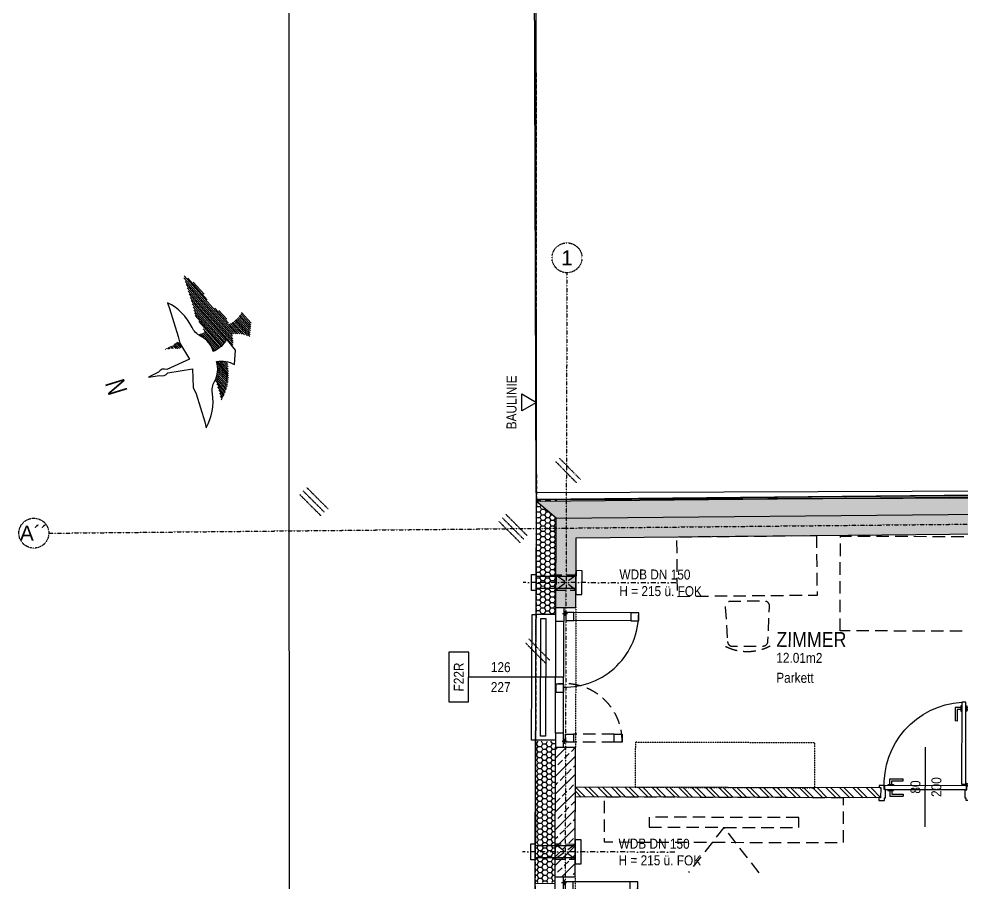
# Model space of a CAD drawing. Header units: millimetres. Extents: x -378801 to -302223, y -36469 to 154078.
# Drawn here: x -366887 to -357427, y 33986 to 42654 of the extents above; entities that cross this region are included whole.
import ezdxf
from ezdxf.enums import TextEntityAlignment as Align

# ---------------------------------------------------------------- set-up
doc = ezdxf.new("R2010")
doc.units = ezdxf.units.MM
doc.linetypes.add('HIDDEN2', pattern=[0.1875, 0.125, -0.0625])
doc.linetypes.add('STRICHPUNKT', pattern=[1, 0.5, -0.25, 0, -0.25])
for name, color, linetype in [('00_HLP---------M0', 6, 'Continuous'), ('01-BFL-G00-L01-M0', 10, 'Continuous'), ('01-TXT---------M0', 1, 'Continuous'), ('01-TXT---------PP', 1, 'Continuous'), ('01-TXT-G00-L01-M0', 1, 'Continuous'), ('02-ABB-G00-L01-M0', 50, 'Continuous'), ('02-ANS-G00-L01-M0', 8, 'Continuous'), ('02-AXO-G00-L01-M0', 8, 'STRICHPUNKT'), ('02-DIM-G00-L01-BEHÖRDE', 20, 'Continuous'), ('02-FIL-G00-L01-LILA', 223, 'Continuous'), ('02-FIL-G00-L01-ORANGE', 40, 'Continuous'), ('02-FIL-G00-L01-STB', 8, 'Continuous'), ('02-HID-G00-L01-M0', 8, 'HIDDEN2'), ('02-TWA---------M0', 4, 'Continuous'), ('02-TWA-G00-L01-M0', 4, 'Continuous'), ('02-TWB-G00-L01-M0', 5, 'Continuous'), ('02-WDA---------M0', 8, 'Continuous'), ('02-WDA-G00-L01-M0', 8, 'Continuous'), ('02-ZWA---------M0', 2, 'Continuous'), ('02-ZWA-G00-L01-M0', 2, 'Continuous'), ('04-HLP---------M0', 8, 'HIDDEN2'), ('04-STO---------M0', 1, 'Continuous'), ('04-SYM---------EP', 8, 'Continuous'), ('04-SYM-G00-L01-EP', 8, 'Continuous'), ('04-TXT---------EP', 8, 'Continuous'), ('04-TXT-G00-L01-M0', 8, 'Continuous'), ('04-TXT-G00-L01-POS', 8, 'Continuous'), ('05-STO--------M0', 1, 'Continuous'), ('05-SYM---------M0', 8, 'Continuous'), ('05-SYM--------M0', 8, 'Continuous'), ('05-SYM-G00-L01-M0', 8, 'Continuous'), ('05-TXT---------PP', 8, 'Continuous'), ('05-TXT--------M0', 8, 'Continuous'), ('05-TXT-G00-L01-M0', 8, 'Continuous'), ('07-SAN---------M0', 8, 'Continuous'), ('07-SAN-G00-L01-M0', 8, 'Continuous'), ('07_MOB-G00-L01-M0', 6, 'HIDDEN2'), ('09-SYM-G00-L01-GEHSTEIG', 8, 'Continuous')]:
    doc.layers.add(name, color=color, linetype=linetype)
doc.layers.add('09-VER-G00-L01-DÄMMUNG', color=3, linetype='Continuous', plot=False)
doc.layers.add('09-VER-G00-L01-GEBÄUDE', color=5, linetype='Continuous', plot=False)
doc.layers.add('09-VER-G00-L01-GRUNDSTÜCKSGRENZE', color=161, linetype='Continuous', lineweight=25)
doc.styles.add('ARIAL', font='arial.ttf', dxfattribs={"width": 0.85})
doc.styles.add('NORM7', font='norm.shx', dxfattribs={"width": 0.65})
doc.styles.get("Standard").update_dxf_attribs({"font": 'arial.ttf'})
pattern_1 = [(44.82971, (-389052.15, -18110.56), (-89.53527, 90.06906), []), (44.82971, (-388962.35, -18110.83), (-89.53527, 90.06906), [63.5, -31.75])]
pattern_2 = [(0.26447, (-337081.752, 30520.496), (47.497575, 27.715835), [31.75, -63.5]), (120.26447, (-337081.752, 30520.496), (-47.751405, 27.27619), [31.75, -63.5]), (60.26447, (-337081.752, 30520.496), (-0.25383, 54.992024), [-63.5, 31.75])]
pattern_3 = [(359.829713, (-389052.153, -18110.562), (47.70651, 27.354634), [31.75, -63.5]), (119.829713, (-389052.153, -18110.562), (-47.543063, 27.637733), [31.75, -63.5]), (59.829713, (-389052.153, -18110.562), (0.163447, 54.992367), [-63.5, 31.75])]

# ---------------------------------------------------------------- blocks, each defined once
blk = doc.blocks.new('TÜR-80_10er-WAND')
at = {"layer": '00_HLP---------M0'}
blk.add_lwpolyline([(0.4115, -0.025), (-0.4115, -0.025), (-0.4115, -0.025), (-0.4115, 0.017), (0.4115, 0.017)], close=True, dxfattribs=at)
for points in [[(0.4, 0.017), (-0.4, 0.017)], [(-0.375, 0.017), (-0.375, 0.027), (-0.32, 0.027), (-0.32, 0.017)], [(-0.3575, 0.027), (-0.3575, 0.083), (-0.2225, 0.083)], [(-0.3375, 0.027), (-0.3375, 0.063), (-0.2225, 0.063)], [(-0.2225, 0.063), (-0.2225, 0.083)], [(-0.375, -0.025), (-0.375, -0.035), (-0.32, -0.035), (-0.32, -0.025)], [(-0.3575, -0.035), (-0.3575, -0.091), (-0.2225, -0.091)], [(-0.3375, -0.035), (-0.3375, -0.071), (-0.2225, -0.071)], [(-0.2225, -0.071), (-0.2225, -0.091)]]:
    blk.add_lwpolyline(points, dxfattribs=at)
at = {"layer": '02-ZWA---------M0'}
for points in [[(-0.445, 0.1), (-0.445, 0)], [(0.445, 0.1), (0.445, 0)]]:
    blk.add_lwpolyline(points, dxfattribs=at)
at = {"layer": '05-STO--------M0'}
for points in [[(-0.465, 0.1), (-0.465, 0.125), (-0.41, 0.125), (-0.41, 0.1), (-0.4, 0.1), (-0.4, 0.017), (-0.415, 0.017), (-0.415, -0.025), (-0.465, -0.025), (-0.465, 0)], [(0.465, 0.1), (0.465, 0.125), (0.41, 0.125), (0.41, 0.1), (0.4, 0.1), (0.4, 0.017), (0.415, 0.017), (0.415, -0.025), (0.465, -0.025), (0.465, 0)]]:
    blk.add_lwpolyline(points, dxfattribs=at)
at = {"layer": '05-SYM---------M0'}
for points in [[(0.352, -0.8085), (0.296, -0.8085), (0.296, -0.6735)], [(0.316, -0.6735), (0.296, -0.6735)], [(0.352, -0.7885), (0.316, -0.7885), (0.316, -0.6735)], [(0.414, -0.8085), (0.47, -0.8085), (0.47, -0.6735)], [(0.414, -0.7885), (0.45, -0.7885), (0.45, -0.6735)], [(0.45, -0.6735), (0.47, -0.6735)], [(0.362, -0.826), (0.352, -0.826), (0.352, -0.771), (0.362, -0.771)], [(0.404, -0.826), (0.414, -0.826), (0.414, -0.771), (0.404, -0.771)]]:
    blk.add_lwpolyline(points, dxfattribs=at)
at = {"layer": '05-SYM--------M0'}
blk.add_lwpolyline([(0.404, -0.0395), (0.404, -0.8625), (0.404, -0.8625), (0.362, -0.8625), (0.362, -0.0395)], close=True, dxfattribs=at)
for points in [[(0.41, -0.036), (0.42, -0.036)], [(0.415, -0.031), (0.415, -0.041)]]:
    blk.add_lwpolyline(points, dxfattribs=at)
blk.add_circle((0.415, -0.036), 0.01, dxfattribs=at)
blk.add_arc((0.415, -0.036), 0.8282, 176.33088, 266.33088, dxfattribs=at)
blk = doc.blocks.new('05-TXT')
at = {"layer": '05-TXT--------M0'}
blk.add_line((-0.4, 0), (0.4, 0), dxfattribs=at)
at = {"layer": '05-TXT--------M0', "color": 8, "style": 'ARIAL', "width": 0.85}
blk.add_attdef('BREITE', text='', height=0.1, dxfattribs=at).set_placement((0, 0.05), align=Align.CENTER)
blk.add_attdef('HÖHE', text='', height=0.1, rotation=360, dxfattribs=at).set_placement((0, -0.06), align=Align.TOP_CENTER)
blk = doc.blocks.new('01-SQM')
at = {"layer": '01-TXT---------M0', "color": 1, "style": 'ARIAL', "width": 0.85}
blk.add_attdef('ROOM', (0, 0), '', height=0.15, dxfattribs=at)
blk.add_attdef('AREA', text='', height=0.1, dxfattribs=at).set_placement((0, -0.06), align=Align.TOP_LEFT)
at = {"layer": '01-TXT---------PP', "color": 1, "style": 'ARIAL', "width": 0.85}
blk.add_attdef('NR', text='', height=0.15, dxfattribs=at).set_placement((-0.1173, 0), align=Align.RIGHT)
blk.add_attdef('FLOOR', text='', height=0.1, dxfattribs=at).set_placement((0, -0.26), align=Align.TOP_LEFT)
blk = doc.blocks.new('FENSTER_140')
at = {"layer": '02-WDA---------M0'}
for points in [[(0.07, -0.2), (0.07, -0.4)], [(1.33, -0.2), (1.33, -0.4)]]:
    blk.add_lwpolyline(points, dxfattribs=at)
at = {"layer": '04-HLP---------M0', "linetype": 'Continuous'}
for points in [[(0.13, 0.55), (0.13, 0.63), (0.05, 0.63), (0.05, 0.55)], [(0.13, -0.1), (0.13, -0.02), (0.05, -0.02), (0.05, -0.1)]]:
    blk.add_lwpolyline(points, close=True, dxfattribs=at)
for points in [[(0.05, 0.55), (0.05, -0.02)], [(0.13, 0.55), (0.13, -0.02)]]:
    blk.add_lwpolyline(points, dxfattribs=at)
at = {"layer": '04-HLP---------M0'}
for points in [[(1.27, 0.3874), (1.27, 0.4674), (1.35, 0.4674), (1.35, 0.3874)], [(1.27, -0.1), (1.27, -0.02), (1.35, -0.02), (1.35, -0.1)]]:
    blk.add_lwpolyline(points, close=True, dxfattribs=at)
for points in [[(1.27, 0.3874), (1.27, -0.02)], [(1.35, 0.3874), (1.35, -0.02)], [(0.059, -0.135), (0.059, -0.085)], [(1.341, -0.135), (1.341, -0.085)], [(0.034, -0.11), (0.084, -0.11)], [(1.366, -0.11), (1.316, -0.11)]]:
    blk.add_lwpolyline(points, dxfattribs=at)
at = {"layer": '04-HLP---------M0', "linetype": 'Continuous'}
blk.add_arc((0.059, -0.11), 0.74, 359.09057, 90.46457, dxfattribs=at)
at = {"layer": '04-HLP---------M0'}
blk.add_arc((1.341, -0.11), 0.5775, 89.17818, 188.24632, dxfattribs=at)
at = {"layer": '04-STO---------M0'}
for points in [[(0.14, -0.2), (0, -0.2), (0, -0.12), (0.14, -0.12)], [(0.77, -0.2), (0.85, -0.2), (0.85, -0.12), (0.77, -0.12)], [(1.26, -0.2), (1.4, -0.2), (1.4, -0.12), (1.26, -0.12)]]:
    blk.add_lwpolyline(points, close=True, dxfattribs=at)
at = {"layer": '04-SYM---------EP'}
for p, q in [((1.26, -0.12), (0.14, -0.12)), ((1.26, -0.2), (0.14, -0.2))]:
    blk.add_line(p, q, dxfattribs=at)
blk = doc.blocks.new('04-TXT')
blk.add_line((0, 0), (0.9529, 0))
at = {"layer": '04-TXT---------EP', "color": 8, "style": 'ARIAL', "width": 0.85}
blk.add_attdef('WIDTH', text='', height=0.1, dxfattribs=at).set_placement((0.6322, 0.05), align=Align.CENTER)
blk.add_attdef('HEIGHT', text='', height=0.1, dxfattribs=at).set_placement((0.6322, -0.05), align=Align.TOP_CENTER)
blk = doc.blocks.new('BETT_90')
blk.add_lwpolyline([(0, 0.95), (-0.35, 0.95), (-0.35, 1.3), (0, 1.3)], close=True)
at = {"flags": 128}
blk.add_lwpolyline([(-2.1, 0.95), (-2.1, 0), (0, 0), (0, 0.95)], close=True, dxfattribs=at)
for points in [[(-0.5, 0.85), (-0.5, 0.1)], [(-0.4, 0.775), (-0.15, 0.775), (-0.15, 0.175), (-0.4, 0.175)]]:
    blk.add_lwpolyline(points)
blk = doc.blocks.new('TV-240')
at = {"flags": 128}
blk.add_lwpolyline([(0, -2.4), (0, 0), (0.45, 0), (0.45, -2.4)], close=True, dxfattribs=at)
blk.add_lwpolyline([(0.3, -0.4508), (0.3, -1.9508), (0.2, -1.9508), (0.2, -0.4508)], close=True)
blk.add_lwpolyline([(0.7536, -1.5544), (0.3, -1.2008), (0.7536, -0.8472)])
blk = doc.blocks.new('möbel_schreibtisch')
at = {"flags": 128}
blk.add_lwpolyline([(0, -0.1), (-0.6, -0.1), (-0.6, 1.3), (0, 1.3)], close=True, dxfattribs=at)
blk.add_lwpolyline([(-1.056, 0.8021, 0.39805), (-1.1032, 0.7521), (-1.1032, 0.4467, 0.39805), (-1.056, 0.3968), (-0.706, 0.3774, 0.430564), (-0.6532, 0.4273), (-0.6532, 0.7716, 0.430564), (-0.706, 0.8215)], format="xyb", close=True, dxfattribs=at)
blk.add_arc((-0.6532, 0.5994), 0.5031, 153.43495, 206.56505)
blk = doc.blocks.new('WANDLÜFER')
at = {"layer": '02-TWA---------M0', "linetype": 'HIDDEN2', "ltscale": 0.75}
for points in [[(0.075, 0), (0.075, -0.2), (-0.075, -0.2), (-0.075, 0), (0.075, 0)], [(-0.075, 0), (0.075, -0.2)], [(0.075, 0), (-0.075, -0.2)]]:
    blk.add_lwpolyline(points, dxfattribs=at)
at = {"layer": '07-SAN---------M0', "linetype": 'STRICHPUNKT', "ltscale": 0.1}
blk.add_lwpolyline([(0, 1), (0, -0.53)], dxfattribs=at)
at = {"layer": '07-SAN---------M0'}
for points in [[(0, 0), (-0.12, 0), (-0.12, 0.06), (0.12, 0.06), (0.12, 0)], [(0.08, -0.4), (-0.08, -0.4), (-0.08, -0.445), (0.08, -0.445)]]:
    blk.add_lwpolyline(points, close=True, dxfattribs=at)
for points in [[(-0.06, 0), (-0.06, -0.4)], [(0.06, 0), (0.06, -0.4)]]:
    blk.add_lwpolyline(points, dxfattribs=at)
blk = doc.blocks.new('*X36')
at = {"color": 0}
for p, q in [((18.51, 8.999), (18.515, 9.005)), ((18.516, 8.97), (18.528, 8.982)), ((18.522, 8.94), (18.54, 8.959)), ((18.527, 8.911), (18.553, 8.936)), ((18.533, 8.881), (18.566, 8.914)), ((18.536, 8.778), (18.606, 8.848)), ((18.539, 8.852), (18.578, 8.891)), ((18.539, 8.816), (18.591, 8.868)), ((18.542, 8.749), (18.626, 8.833)), ((18.554, 8.725), (18.642, 8.813)), ((18.569, 8.705), (18.654, 8.79)), ((18.655, 8.755), (18.661, 8.762)), ((18.653, 7.799), (19.461, 8.607)), ((18.688, 7.799), (19.517, 8.628)), ((18.725, 7.801), (19.573, 8.648)), ((18.745, 7.926), (19.405, 8.587)), ((18.767, 7.807), (19.629, 8.669)), ((18.814, 7.819), (19.685, 8.69)), ((18.848, 7.817), (19.741, 8.71)), ((18.854, 7.788), (19.803, 8.737)), ((18.858, 7.756), (19.838, 8.736)), ((19.436, 8.299), (19.802, 8.665)), ((18.618, 8.011), (19.038, 8.431)), ((18.637, 7.995), (19.145, 8.503)), ((18.656, 7.979), (19.192, 8.515)), ((18.677, 7.964), (19.24, 8.528)), ((18.699, 7.951), (19.293, 8.545)), ((18.721, 7.938), (19.349, 8.566)), ((18.785, 8.391), (18.808, 8.413)), ((19.535, 8.363), (19.738, 8.566)), ((18.553, 8.088), (18.832, 8.367)), ((18.568, 8.067), (18.845, 8.344)), ((18.583, 8.048), (18.857, 8.321)), ((18.6, 8.029), (18.917, 8.345)), ((18.742, 8.312), (18.82, 8.39)), ((18.103, 7.85), (18.325, 8.072)), ((18.526, 8.132), (18.55, 8.155)), ((18.539, 8.109), (18.629, 8.199)), ((19.037, 7.9), (19.293, 8.156)), ((19.107, 7.935), (19.256, 8.084)), ((17.667, 7.945), (17.679, 7.956)), ((17.691, 7.933), (17.73, 7.972)), ((17.716, 7.923), (17.782, 7.989)), ((17.741, 7.913), (17.838, 8.01)), ((17.767, 7.903), (17.894, 8.03)), ((17.794, 7.894), (17.95, 8.051)), ((17.821, 7.886), (18.006, 8.071)), ((17.849, 7.879), (18.041, 8.071)), ((17.877, 7.872), (18.069, 8.063)), ((17.907, 7.866), (18.097, 8.057)), ((17.937, 7.861), (18.128, 8.052)), ((17.968, 7.857), (18.161, 8.049)), ((18, 7.853), (18.196, 8.049)), ((18.033, 7.851), (18.234, 8.052)), ((18.068, 7.85), (18.276, 8.059)), ((18.14, 7.852), (18.35, 8.061)), ((18.179, 7.855), (18.355, 8.031)), ((18.219, 7.86), (18.358, 7.999)), ((18.262, 7.867), (18.359, 7.965)), ((18.304, 7.875), (18.358, 7.928)), ((18.342, 7.877), (18.352, 7.887)), ((18.82, 7.506), (19.097, 7.783)), ((18.829, 7.55), (19.08, 7.802)), ((18.845, 7.602), (19.064, 7.821)), ((18.854, 7.646), (19.05, 7.842)), ((18.854, 7.505), (19.114, 7.765)), ((18.858, 7.686), (19.036, 7.864)), ((18.859, 7.722), (19.023, 7.886)), ((18.889, 7.504), (19.133, 7.748)), ((18.923, 7.503), (19.152, 7.732)), ((18.957, 7.502), (19.173, 7.717)), ((18.992, 7.501), (19.194, 7.703)), ((19.026, 7.5), (19.216, 7.69)), ((19.061, 7.499), (19.24, 7.679))]:
    blk.add_line(p, q, dxfattribs=at)
blk = doc.blocks.new('nordente')
blk.add_line((-0.464, -0.529), (-0.461, -0.54))
blk.add_lwpolyline([(0.89, 0.003), (0.671, 0.036, 0.372109), (0.492, 0.036), (-0.006, 0.104), (0.091, 0.466), (0.077, 0.605), (0.077, 1.193), (0.084, 1.315, 0.167923), (-0.239, 0.696, -0.165355), (-0.351, 0.48, 0.21005), (-0.504, 0.107, -0.179114), (-0.831, 0.271), (-0.938, 0.003), (-0.831, -0.265, -0.179114), (-0.504, -0.102, 0.21005), (-0.351, -0.474, -0.165355), (-0.239, -0.69, 0.167923), (0.084, -1.309), (0.077, -1.188), (0.077, -0.599), (0.091, -0.46), (-0.006, -0.098), (0.492, -0.031, 0.372109), (0.671, -0.031)], format="xyb", close=True)
at = {"xscale": 1.124999999999997, "yscale": 1.124999999999997, "zscale": 1.124999999999997, "rotation": 249.7859252661306}
blk.add_blockref('*X36', (-1.902, 22.615), dxfattribs=at)
at = {"style": 'NORM7', "width": 0.75}
blk.add_text('N', height=0.394, rotation=270, dxfattribs=at).set_placement((1.368, 0.003), align=Align.CENTER)
blk = doc.blocks.new('türachse&qualität')
at = {"layer": '05-SYM---------M0'}
blk.add_line((-0.4, 0), (-0.4, 0), dxfattribs=at)
at = {"layer": '05-TXT---------PP'}
blk.add_lwpolyline([(-0.5, -0.25), (-0.5, 0.25), (-0.7, 0.25), (-0.7, -0.25)], close=True, dxfattribs=at)
at = {"layer": '05-TXT---------PP', "color": 8, "style": 'ARIAL', "text_generation_flag": 6, "width": 0.85}
blk.add_attdef('POS.NR.', text='', height=0.1, rotation=270, dxfattribs=at).set_placement((-0.6529, -0.0112), align=Align.TOP_CENTER)
blk = doc.blocks.new('01-HK3')
blk.add_lwpolyline([(0, 0), (0.0423, 0.0732), (-0.0423, 0.0732)], close=True)
at = {"color": 0, "style": 'ARIAL', "width": 0.85}
blk.add_attdef('HEIGHT', text='', height=0.05, dxfattribs=at).set_placement((0, 0.35), align=Align.TOP_CENTER)

msp = doc.modelspace()

# ---------------------------------------------------------------- hatches: boundary and pattern name
at = {"layer": '02-FIL-G00-L01-LILA', "true_color": 0x636466}
h = msp.add_hatch(dxfattribs=at)
h.set_pattern_fill('HONEY', color=251, scale=10, angle=107.16870486, style=0)
h.set_pattern_definition(pattern_3)
h.paths.add_polyline_path([(-355421.0895, 37705.3979), (-355422.7677, 37875.3896), (-361697.3221, 37813.3851), (-361497.8206, 37645.3482)])
h = msp.add_hatch(dxfattribs=at)
h.set_pattern_fill('HONEY', color=251, scale=10, angle=107.16870486, style=0)
h.set_pattern_definition(pattern_3)
h.paths.add_polyline_path([(-355422.7677, 37875.3896), (-355422.9596, 37894.8275), (-361497.2559, 37835.3631), (-361497.3153, 37815.3615)])
h = msp.add_hatch(dxfattribs=at)
h.set_pattern_fill('HONEY', color=251, scale=10, angle=107.16870486, style=0)
h.set_pattern_definition(pattern_3)
h.paths.add_polyline_path([(-361497.8206, 37645.3482), (-361697.3221, 37813.3851), (-361700.6585, 36690.7955), (-361500.6594, 36690.2011), (-361500.4811, 36750.2008)])
h = msp.add_hatch(dxfattribs=at)
h.set_pattern_fill('HONEY', color=251, scale=10, angle=107.16870486, style=0)
h.set_pattern_definition(pattern_2)
h.paths.add_polyline_path([(-361697.3221, 37813.3851), (-361697.2626, 37833.3866), (-361497.2559, 37835.3631), (-361497.3153, 37815.3615)])
h = msp.add_hatch(dxfattribs=at)
h.set_pattern_fill('HONEY', color=251, scale=10, angle=107.16870486, style=0)
h.set_pattern_definition(pattern_2)
h.paths.add_polyline_path([(-361504.642, 35350.207), (-361504.4637, 35410.2068), (-361704.4628, 35410.8012), (-361708.6831, 33990.8074), (-361508.684, 33990.213), (-361508.5057, 34050.2128)])
at = {"layer": '02-FIL-G00-L01-ORANGE', "true_color": 0x636466}
h = msp.add_hatch(dxfattribs=at)
h.set_pattern_fill('ANSI32', color=251, scale=10, angle=197.16870486, style=0)
h.set_pattern_definition([(134.82971, (-389052.15, -18110.56), (-67.5518, -67.15145), []), (134.82971, (-389052.02, -18065.66), (-67.5518, -67.15145), [])])
h.paths.add_polyline_path([(-358240.8452, 34940.505), (-361305.8317, 34949.6144), (-361306.1289, 34849.6148), (-358241.1424, 34840.5054)])
at = {"layer": '02-FIL-G00-L01-STB', "true_color": 0x636466}
h = msp.add_hatch(dxfattribs=at)
h.set_pattern_fill('ANSI33', color=251, scale=20, angle=107.16870486, style=0)
h.set_pattern_definition(pattern_1)
h.paths.add_polyline_path([(-347517.9427, 37583.4863), (-347519.6312, 37015.3825), (-347319.6321, 37014.7881), (-347317.3415, 37785.4783), (-361497.8206, 37645.3482), (-361500.4811, 36750.2008), (-361420.4814, 36749.9631), (-361300.482, 36749.6064), (-361298.4083, 37447.309)])
h = msp.add_hatch(dxfattribs=at)
h.set_pattern_fill('ANSI33', color=251, scale=20, angle=107.16870486, style=0)
h.set_pattern_definition(pattern_1)
h.paths.add_polyline_path([(-361304.6429, 35349.6126), (-361504.642, 35350.207), (-361508.5057, 34050.2128), (-361428.506, 34049.975), (-361308.5065, 34049.6183)])

# ---------------------------------------------------------------- linework, layer by layer
at = {"layer": '01-BFL-G00-L01-M0', "color": 251, "linetype": 'HIDDEN2', "ltscale": 3, "true_color": 0x636466}
msp.add_lwpolyline([(-361722.5033, 68245.0895), (-361697.3705, 37963.3866), (-361697.2627, 37833.3866), (-361751.0011, 19752.2959), (-361770.7692, -12943.2543)], dxfattribs=at)
at = {"layer": '02-ABB-G00-L01-M0', "color": 251, "true_color": 0x636466}
msp.add_lwpolyline([(-361697.5136, 37901.4452), (-361697.2628, 37833.3866), (-353965.5112, 37866.3011), (-353966.224, 38018.2484), (-346703.7721, 37981.5509)], dxfattribs=at)
at = {"layer": '02-ANS-G00-L01-M0', "color": 251, "true_color": 0x636466}
msp.add_lwpolyline([(-361704.433, 35420.8011), (-361744.4329, 35420.92), (-361740.6881, 36680.9144), (-361700.6882, 36680.7956)], dxfattribs=at)
msp.add_lwpolyline([(-361600.8076, 36640.4985), (-361604.3146, 35460.5037), (-361654.3144, 35460.6523), (-361650.8073, 36640.6471)], close=True, dxfattribs=at)
at = {"layer": '02-AXO-G00-L01-M0', "color": 251, "true_color": 0x636466}
for points in [[(-361390.5025, 40107.4833), (-361457.0768, 17707.5822)], [(-361255.2422, 38034.2891), (-361466.7429, 38247.0506)], [(-361290.7025, 37999.0389), (-361502.2031, 38211.8005)], [(-363786.6741, 37740.9313), (-363999.258, 37952.6105)], [(-363857.2339, 37670.07), (-364069.8177, 37881.7493)], [(-363821.954, 37705.5007), (-364034.5379, 37917.1799)], [(-366586.7903, 37495.0546), (-345567.5796, 37702.7644)], [(-361788.388, 37470.664), (-362000.9719, 37682.3433)], [(-361858.9478, 37399.8027), (-362071.5316, 37611.482)], [(-361823.6679, 37435.2334), (-362036.2517, 37646.9126)], [(-361560.6364, 36219.8), (-361772.137, 36432.5616)], [(-361596.0966, 36184.5499), (-361807.5973, 36397.3115)]]:
    msp.add_lwpolyline(points, dxfattribs=at)
for centre in [(-361390.0567, 40257.4827), (-366736.7897, 37495.5005)]:
    msp.add_circle(centre, 150, dxfattribs=at)
at = {"layer": '02-FIL-G00-L01-LILA', "color": 251, "true_color": 0x636466}
msp.add_lwpolyline([(-361497.8206, 37645.3482), (-361697.3221, 37813.3851)], dxfattribs=at)
at = {"layer": '02-HID-G00-L01-M0', "color": 251, "true_color": 0x636466}
for points in [[(-361300.482, 36749.6064), (-361304.6429, 35349.6126)], [(-361308.5065, 34049.6183), (-361312.6674, 32649.6245)]]:
    msp.add_lwpolyline(points, dxfattribs=at)
at = {"layer": '02-HID-G00-L01-M0', "color": 251, "ltscale": 0.5, "true_color": 0x636466}
msp.add_lwpolyline([(-361704.433, 35420.8011), (-361700.6882, 36680.7956)], dxfattribs=at)
at = {"layer": '02-TWA-G00-L01-M0', "color": 251, "true_color": 0x636466}
for p, q in [((-361497.8206, 37645.3482), (-347317.3415, 37785.4783)), ((-361298.4083, 37447.309), (-347517.9427, 37583.4863))]:
    msp.add_line(p, q, dxfattribs=at)
for points in [[(-361500.4811, 36750.2008), (-361497.8206, 37645.3482)], [(-361300.482, 36749.6064), (-361298.4083, 37447.309)], [(-361500.4811, 36750.2008), (-361300.482, 36749.6064)], [(-361508.5057, 34050.2128), (-361504.642, 35350.207)], [(-361504.642, 35350.207), (-361304.6429, 35349.6126)], [(-361308.5065, 34049.6183), (-361304.6429, 35349.6126)], [(-361508.5057, 34050.2128), (-361308.5065, 34049.6183)]]:
    msp.add_lwpolyline(points, dxfattribs=at)
at = {"layer": '02-TWB-G00-L01-M0', "color": 251, "true_color": 0x636466}
msp.add_lwpolyline([(-346637.2192, 58545.8572), (-346610.9418, 56157.1736), (-344943.5007, 56180.4149), (-344912.9461, 53269.7334), (-346570.8328, 53249.444), (-346519.29, 48712.4909), (-344861.4033, 48732.7804), (-344881.4505, 41987.5917), (-346724.1207, 41973.649), (-346702.4255, 37980.1981), (-361697.2627, 37833.3866), (-361722.5033, 68245.0895)], dxfattribs=at)
at = {"layer": '02-WDA-G00-L01-M0', "color": 251, "true_color": 0x636466}
msp.add_line((-347116.8295, 37957.4681), (-361697.3221, 37813.3851), dxfattribs=at)
for points in [[(-361497.2559, 37835.3631), (-347316.7807, 37974.183)], [(-361700.6882, 36680.7956), (-361697.3221, 37813.3851)], [(-361708.7128, 33980.8075), (-361704.433, 35420.8011)]]:
    msp.add_lwpolyline(points, dxfattribs=at)
msp.add_lwpolyline([(-361697.3221, 37813.3851), (-361697.2626, 37833.3866), (-361497.2559, 37835.3631), (-361497.3153, 37815.3615)], close=True, dxfattribs=at)
at = {"layer": '02-ZWA-G00-L01-M0', "color": 251, "true_color": 0x636466}
for points in [[(-358240.8452, 34940.505), (-361305.8317, 34949.6144)], [(-358241.1424, 34840.5054), (-361306.1289, 34849.6148)]]:
    msp.add_lwpolyline(points, dxfattribs=at)
at = {"layer": '07_MOB-G00-L01-M0', "color": 251, "true_color": 0x636466}
msp.add_lwpolyline([(-358905.8423, 34942.4814), (-358904.5049, 35392.4794), (-360704.4969, 35397.8291), (-360705.8343, 34947.8311)], close=True, dxfattribs=at)
at = {"layer": '09-SYM-G00-L01-GEHSTEIG', "color": 251, "true_color": 0x636466}
msp.add_lwpolyline([(-364162.8804, -14885.902), (-364145.0683, 1014.3122), (-364154.6018, 19789.9957), (-364176.5347, 37815.7539), (-364180.5173, 52909.8533)], dxfattribs=at)
at = {"layer": '09-VER-G00-L01-DÄMMUNG', "color": 251, "ltscale": 1, "true_color": 0x636466}
for p, q in [((-361697.5136, 37901.437), (-361697.2627, 37833.3866)), ((-361697.2627, 37833.3866), (-358824.5818, 37843.5071)), ((-358824.5818, 37843.5071), (-353965.5112, 37866.3011))]:
    msp.add_line(p, q, dxfattribs=at)
at = {"layer": '09-VER-G00-L01-GEBÄUDE', "color": 251, "ltscale": 1, "true_color": 0x636466}
msp.add_lwpolyline([(-354157.175, 37928.2582), (-361697.5136, 37901.4452), (-361716.9338, 43168.3054, -0.339594102), (-360363.2845, 44236.5045), (-360394.8471, 47043.2351), (-361721.1565, 47027.0035), (-361717.4186, 52019.559)], format="xyb", dxfattribs=at)
at = {"layer": '09-VER-G00-L01-GRUNDSTÜCKSGRENZE', "color": 251, "ltscale": 0.2, "true_color": 0x636466}
for p, q in [((-361697.2627, 37833.3866), (-346703.7721, 37981.5509)), ((-361702.9463, 35921.0335), (-361697.2627, 37833.3866)), ((-361751.0011, 19752.2959), (-361702.9463, 35921.0335))]:
    msp.add_line(p, q, dxfattribs=at)
msp.add_lwpolyline([(-361697.2627, 37833.3866), (-361709.0366, 52019.498)], dxfattribs=at)
at = {"layer": '09-VER-G00-L01-GRUNDSTÜCKSGRENZE', "color": 251, "true_color": 0x636466}
msp.add_lwpolyline([(-307072.8328, -10354.6125), (-318236.149, -10251.1178), (-334731.7398, -10082.8632), (-334703.1183, 19861.2842), (-361621.0021, 19752.8197), (-361750.9984, 19753.2061), (-361702.9463, 35921.0335), (-361697.2627, 37833.3866), (-346703.7721, 37981.5509), (-324341.1847, 38084.7734), (-324420.1038, 19902.0663), (-324285.8875, 19903.26), (-307137.4969, 19972.3587)], close=True, dxfattribs=at)

# ---------------------------------------------------------------- block references
at = {"layer": '01-TXT-G00-L01-M0', "color": 251, "true_color": 0x636466}
ref = msp.add_blockref('01-SQM', (-359290.6267, 36355.7428), dxfattribs=dict(at, xscale=1000, yscale=1000, zscale=1000, rotation=359.8297128970153))
ref.add_attrib('ROOM', 'ZIMMER', (-359290.6267, 36355.7428), dxfattribs={"layer": '01-TXT---------M0', "color": 1, "height": 150, "rotation": 359.8297129, "style": 'ARIAL', "width": 0.85})
ref.add_attrib('AREA', '12.01m2', dxfattribs={"layer": '01-TXT---------M0', "color": 1, "height": 100, "rotation": 359.8297129, "style": 'ARIAL', "oblique": 360, "width": 0.85}).set_placement((-359290.805, 36295.7431), align=Align.TOP_LEFT)
ref.add_attrib('FLOOR', 'Parkett', dxfattribs={"layer": '01-TXT---------PP', "color": 1, "height": 100, "rotation": 359.8297129, "style": 'ARIAL', "oblique": 360, "width": 0.85}).set_placement((-359291.3994, 36095.744), align=Align.TOP_LEFT)
at = {"layer": '02-ANS-G00-L01-M0', "color": 251, "true_color": 0x636466, "xscale": 500.0000000000001, "yscale": 500.0000000000001, "zscale": 500.0000000000001, "rotation": 197.1687048592768}
msp.add_blockref('nordente', (-365162.6897, 39194.2902), dxfattribs=at)
at = {"layer": '02-DIM-G00-L01-BEHÖRDE', "color": 251, "true_color": 0x636466}
ref = msp.add_blockref('01-HK3', (-361696.2179, 38806.9852), dxfattribs=dict(at, xscale=-2000.000000016163, yscale=2000.000000025194, zscale=2000.000000000001, rotation=89.82971288860794))
ref.add_attrib('HEIGHT', 'BAULINIE', dxfattribs={"layer": '0', "color": 0, "extrusion": (0, 0, -1), "height": 100, "rotation": 270.17028711, "style": 'ARIAL', "text_generation_flag": 2, "width": 0.85}).set_placement((361996.2165, 38807.8769), align=Align.TOP_CENTER)
at = {"layer": '04-SYM-G00-L01-EP', "color": 251, "true_color": 0x636466, "xscale": 1000, "yscale": 1000, "zscale": 1000, "rotation": 269.8297128846405}
for p in [(-361300.482, 36749.6064), (-361308.5065, 34049.6183)]:
    msp.add_blockref('FENSTER_140', p, dxfattribs=at)
at = {"layer": '04-TXT-G00-L01-M0', "color": 251, "true_color": 0x636466}
ref = msp.add_blockref('04-TXT', (-361422.5619, 36049.9662), dxfattribs=dict(at, xscale=-1000, yscale=1000, zscale=1000, rotation=359.829712905785))
ref.add_attrib('WIDTH', '126', dxfattribs={"layer": '04-TXT---------EP', "color": 8, "extrusion": (0, 0, -1), "height": 100, "rotation": 0.17028709, "style": 'ARIAL', "text_generation_flag": 2, "width": 0.85}).set_placement((362054.5739, 36101.8448), align=Align.CENTER)
ref.add_attrib('HEIGHT', '227', dxfattribs={"layer": '04-TXT---------EP', "color": 8, "extrusion": (0, 0, -1), "height": 100, "rotation": 0.17028709, "style": 'ARIAL', "text_generation_flag": 2, "width": 0.85}).set_placement((362054.8711, 36001.8452), align=Align.TOP_CENTER)
at = {"layer": '04-TXT-G00-L01-POS', "color": 251, "true_color": 0x636466}
ref = msp.add_blockref('türachse&qualität', (-361875.4858, 36051.3122), dxfattribs=dict(at, xscale=1000, yscale=1000, zscale=1000, rotation=359.8296962201573))
ref.add_attrib('POS.NR.', 'F22R', dxfattribs={"layer": '05-TXT---------PP', "color": 8, "height": 100, "rotation": 269.82969621, "style": 'ARIAL', "text_generation_flag": 6, "width": 0.85}).set_placement((-362475.4832, 36053.0956), align=Align.MIDDLE_CENTER)
at = {"layer": '05-SYM-G00-L01-M0', "color": 251, "true_color": 0x636466, "xscale": -1000, "yscale": 1000, "zscale": 1000, "rotation": 179.8297130585303}
msp.add_blockref('TÜR-80_10er-WAND', (-357795.8472, 34939.1824), dxfattribs=at)
at = {"layer": '05-TXT-G00-L01-M0', "color": 251, "true_color": 0x636466, "xscale": 1000, "yscale": 1000, "zscale": 1000, "rotation": 89.82971292037347}
msp.add_blockref('05-TXT', (-357795.8175, 34949.1824), dxfattribs=at).add_auto_attribs({'BREITE': '80', 'HÖHE': '200'})
at = {"layer": '07-SAN-G00-L01-M0', "color": 251, "true_color": 0x636466, "xscale": -1000, "yscale": 1000, "zscale": 1000, "rotation": 269.8297128909713}
for p in [(-361299.739, 36999.6053), (-361307.7635, 34299.6172)]:
    msp.add_blockref('WANDLÜFER', p, dxfattribs=at)
at = {"layer": '07_MOB-G00-L01-M0', "color": 251, "true_color": 0x636466, "yscale": 1000, "zscale": 1000}
for name, p, xscale, rotation in [('möbel_schreibtisch', (-358988.1417, 37470.9784), 1000, 90.54162315549083), ('BETT_90', (-356548.3371, 37460.443), -1000, 179.854262706547), ('TV-240', (-361016.1302, 34848.7529), -1000, 89.82971289733796)]:
    msp.add_blockref(name, p, dxfattribs=dict(at, xscale=xscale, rotation=rotation))

# ---------------------------------------------------------------- texts
at = {"layer": '02-AXO-G00-L01-M0', "color": 251, "true_color": 0x636466, "char_height": 150, "width": 246.7, "attachment_point": 5}
for s, insert, rotation in [('{\\fArial|b0|i0|c0|p34;1}', (-361390.0567, 40257.4827), 359.82966358), ('{\\fArial|b0|i0|c0|p34;A´´}', (-366736.7897, 37495.5005), 359.82966729)]:
    msp.add_mtext(s, dxfattribs=dict(at, insert=insert, rotation=rotation))
at = {"layer": '07-SAN-G00-L01-M0', "color": 251, "true_color": 0x636466, "char_height": 100, "width": 1538, "attachment_point": 4, "rotation": 359.82971291, "style": 'ARIAL'}
for insert in [(-360864.7408, 36998.3125), (-360872.7653, 34298.3244)]:
    msp.add_mtext('WDB DN 150\\PH = 215 ü. FOK', dxfattribs=dict(at, insert=insert))

doc.saveas('drawing.dxf')
